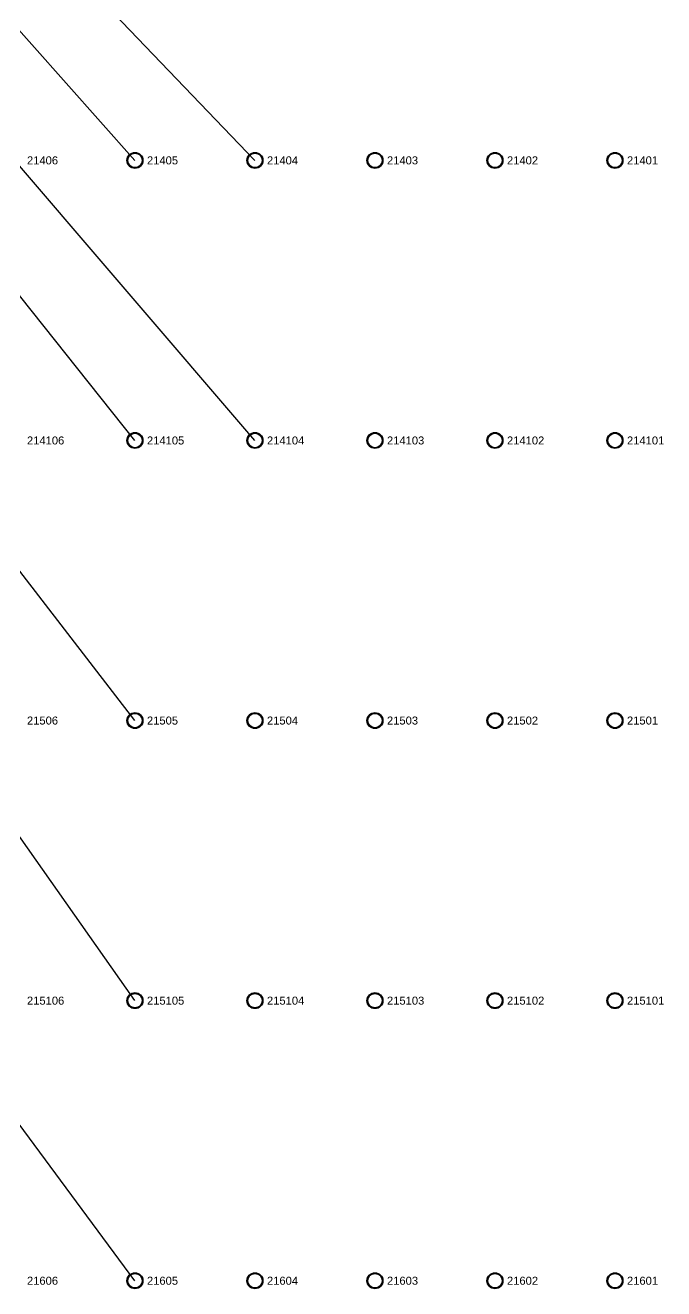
# Model space of a CAD drawing. Extents: x -5 to 376, y -217 to 241.
# Drawn here: x 324.46 to 344.73, y -59.37 to -19.27 of the extents above; entities that cross this region are included whole.
import ezdxf

# ---------------------------------------------------------------- set-up
doc = ezdxf.new("R2010")
doc.units = 0
for name, color, linetype in [('BOTTOM_WIRES_BLUE', 5, 'CONTINUOUS'), ('FIXTURE_INTERFACE_PIN', 4, 'CONTINUOUS'), ('TESTER_INTERFACE_PIN', 144, 'CONTINUOUS'), ('TESTER_INTERFACE_PIN_LABEL', 144, 'CONTINUOUS')]:
    doc.layers.add(name, color=color, linetype=linetype)
doc.styles.get("Standard").update_dxf_attribs({"font": 'arial.ttf'})

msp = doc.modelspace()

# ---------------------------------------------------------------- linework, layer by layer
at = {"layer": 'BOTTOM_WIRES_BLUE'}
for p, q in [((327.94194, -23.5585), (259.76072, 53.0352)), ((327.94194, -32.4485), (259.76072, 53.0352)), ((327.94194, -41.3385), (255.96088, 51.92522)), ((327.94194, -50.2285), (255.96088, 51.92522)), ((331.75194, -23.5585), (260.23062, 50.9143)), ((331.75194, -32.4485), (260.23062, 50.9143)), ((327.94194, -59.1185), (256.61874, 37.24656))]:
    msp.add_line(p, q, dxfattribs=at)
at = {"layer": 'FIXTURE_INTERFACE_PIN'}
for centre in [(327.94194, -23.5585), (331.75194, -23.5585), (335.56194, -23.5585), (339.37194, -23.5585), (343.18194, -23.5585), (327.94194, -32.4485), (331.75194, -32.4485), (335.56194, -32.4485), (339.37194, -32.4485), (343.18194, -32.4485), (327.94194, -41.3385), (331.75194, -41.3385), (335.56194, -41.3385), (339.37194, -41.3385), (343.18194, -41.3385), (327.94194, -50.2285), (331.75194, -50.2285), (335.56194, -50.2285), (339.37194, -50.2285), (343.18194, -50.2285), (327.94194, -59.1185), (331.75194, -59.1185), (335.56194, -59.1185), (339.37194, -59.1185), (343.18194, -59.1185)]:
    msp.add_circle(centre, 0.254, dxfattribs=at)
at = {"layer": 'TESTER_INTERFACE_PIN'}
for centre in [(327.94194, -23.5585), (331.75194, -23.5585), (335.56194, -23.5585), (339.37194, -23.5585), (343.18194, -23.5585), (327.94194, -32.4485), (331.75194, -32.4485), (335.56194, -32.4485), (339.37194, -32.4485), (343.18194, -32.4485), (327.94194, -41.3385), (331.75194, -41.3385), (335.56194, -41.3385), (339.37194, -41.3385), (343.18194, -41.3385), (327.94194, -50.2285), (331.75194, -50.2285), (335.56194, -50.2285), (339.37194, -50.2285), (343.18194, -50.2285), (327.94194, -59.1185), (331.75194, -59.1185), (335.56194, -59.1185), (339.37194, -59.1185), (343.18194, -59.1185)]:
    msp.add_circle(centre, 0.2286, dxfattribs=at)

# ---------------------------------------------------------------- texts
at = {"layer": 'TESTER_INTERFACE_PIN_LABEL'}
for s, p in [('21406', (324.51294, -23.6855)), ('21405', (328.32294, -23.6855)), ('21404', (332.13294, -23.6855)), ('21403', (335.94294, -23.6855)), ('21402', (339.75294, -23.6855)), ('21401', (343.56294, -23.6855)), ('214106', (324.51294, -32.5755)), ('214105', (328.32294, -32.5755)), ('214104', (332.13294, -32.5755)), ('214103', (335.94294, -32.5755)), ('214102', (339.75294, -32.5755)), ('214101', (343.56294, -32.5755)), ('21506', (324.51294, -41.4655)), ('21505', (328.32294, -41.4655)), ('21504', (332.13294, -41.4655)), ('21503', (335.94294, -41.4655)), ('21502', (339.75294, -41.4655)), ('21501', (343.56294, -41.4655)), ('215106', (324.51294, -50.3555)), ('215105', (328.32294, -50.3555)), ('215104', (332.13294, -50.3555)), ('215103', (335.94294, -50.3555)), ('215102', (339.75294, -50.3555)), ('215101', (343.56294, -50.3555)), ('21606', (324.51294, -59.2455)), ('21605', (328.32294, -59.2455)), ('21604', (332.13294, -59.2455)), ('21603', (335.94294, -59.2455)), ('21602', (339.75294, -59.2455)), ('21601', (343.56294, -59.2455))]:
    msp.add_text(s, height=0.254, dxfattribs=at).set_placement(p)

doc.saveas('drawing.dxf')
